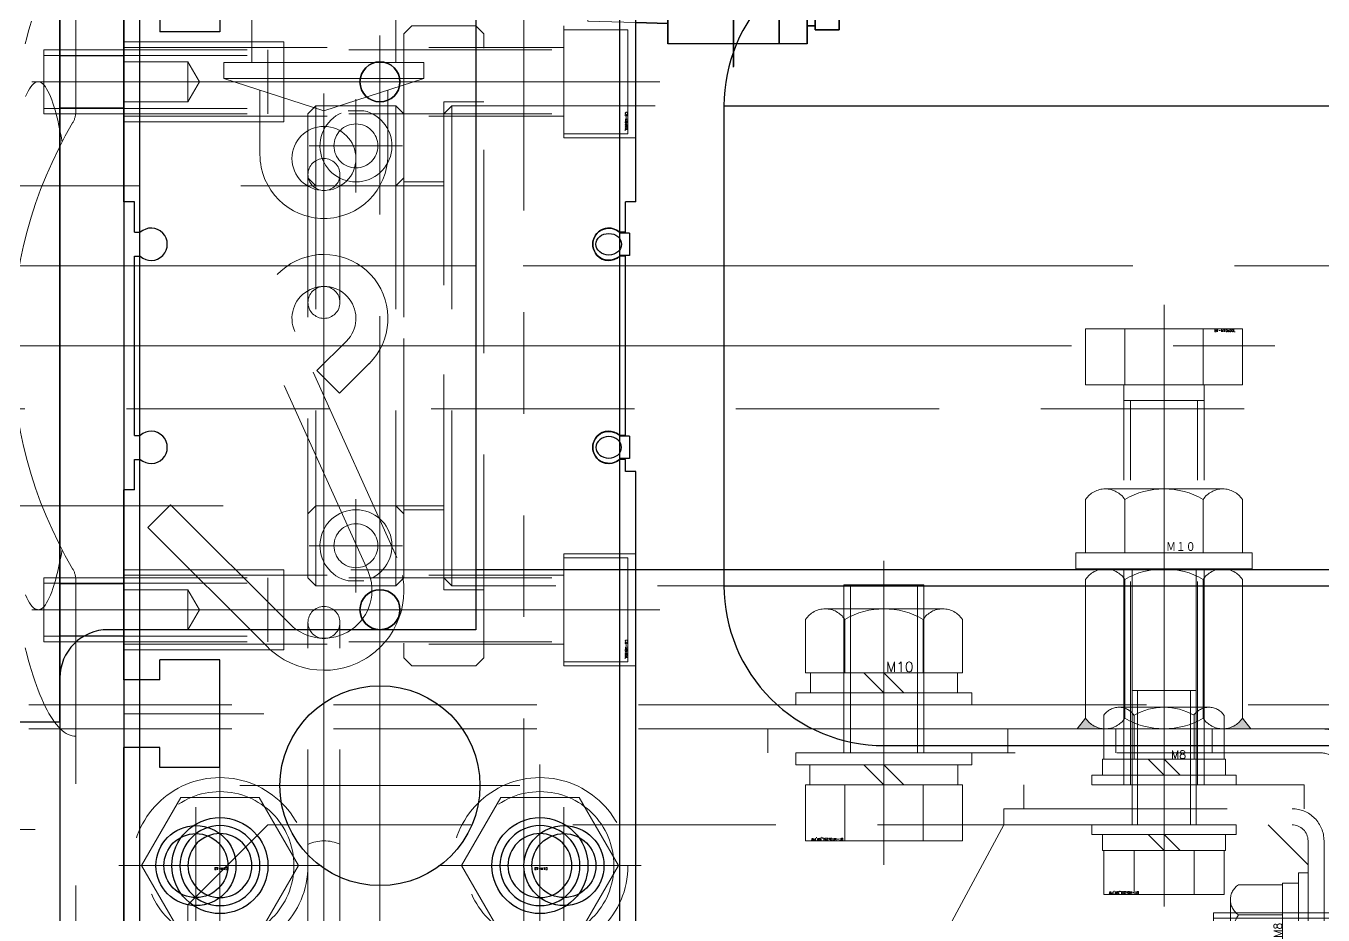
# Model space of a CAD drawing. Header units: millimetres. Extents: x -8731 to 85711, y -14522 to 31379.
# Drawn here: x 74690.6 to 74852.7, y 1476.5 to 1587.7 of the extents above; entities that cross this region are included whole.
import ezdxf
from ezdxf import colors
from ezdxf.entities.mleader import LeaderData, LeaderLine
from ezdxf.enums import TextEntityAlignment as Align
from ezdxf.math import Vec2, Vec3

# ---------------------------------------------------------------- set-up
doc = ezdxf.new("R2010")
doc.units = ezdxf.units.MM
doc.header["$LTSCALE"] = 4
for name, pattern in [('CENTER2', [28.575, 19.05, -3.175, 3.175, -3.175]), ('HIDDEN', [9.525, 6.35, -3.175]), ('PHANTOM2', [31.75, 15.875, -3.175, 3.175, -3.175, 3.175, -3.175])]:
    doc.linetypes.add(name, pattern=pattern)
for name, color, linetype, lineweight in [('04_HIDDEN', 2, 'HIDDEN', 13), ('05_CENTER', 4, 'CENTER2', 13), ('06_PHANTOM', 2, 'PHANTOM2', 13), ('08_DIM', 3, 'Continuous', 13)]:
    doc.layers.add(name, color=color, linetype=linetype, lineweight=lineweight)
doc.layers.add('10_DRAFT', color=8, linetype='Continuous', lineweight=0, plot=False)
doc.styles.add('KANJI0', font='txt.shx', dxfattribs={"width": 0.9, "height": 30, "bigfont": 'bigfont'})
doc.styles.add('KSS_TXT', font='txt.shx', dxfattribs={"bigfont": 'extfont2.shx'})
doc.styles.add('KSS_TXT_L', font='txt.shx', dxfattribs={"height": 9, "bigfont": 'extfont2.shx'})
doc.styles.get("Standard").update_dxf_attribs({"font": 'txt.shx', "bigfont": 'extfont2.shx'})

# ---------------------------------------------------------------- blocks, each defined once
blk = doc.blocks.new('AM_BALLOON1')
at = {"transparency": 16777216}
blk.add_circle((0, 0), 5, dxfattribs=at)
blk.add_attdef('B_NUMBER', text='', height=3, dxfattribs=at).set_placement((0, 0), align=Align.MIDDLE_CENTER)
blk = doc.blocks.new('_OPEN')
at = {"color": 0, "linetype": 'ByBlock'}
for p, q in [((-1, 0.1667), (0, 0)), ((0, 0), (-1, -0.1667)), ((0, 0), (-1, 0))]:
    blk.add_line(p, q, dxfattribs=at)
blk = doc.blocks.new('M8Nza_1_1_1')
at = {"color": 0}
for p, q in [((-7.5, 8.69), (-7.5, 3.2)), ((5.62, 9.7), (-5.63, 9.7)), ((-3.75, 3.2), (-3.75, 8.69)), ((3.75, 8.69), (3.75, 3.2)), ((7.5, 3.2), (7.5, 8.69)), ((-7.7, 3.2), (7.7, 3.2)), ((-7.7, 3.2), (-7.7, 1.2)), ((0, 1.2), (-2, 3.2)), ((0, 3.2), (2, 1.2)), ((7.7, 3.2), (7.7, 1.2))]:
    blk.add_line(p, q, dxfattribs=at)
at = {"color": 0, "linetype": 'CENTER2'}
blk.add_line((0, 9.7), (0, 0), dxfattribs=at)
at = {"color": 0}
blk.add_lwpolyline([(-9, 1.2), (9, 1.2), (9, 0), (-9, 0)], close=True, dxfattribs=at)
for centre, radius, start, end in [((-5.63, 7.45), 2.25, 33.626, 146.374), ((0, 2.2), 7.5, 60, 120), ((5.62, 7.45), 2.25, 33.626, 146.374)]:
    blk.add_arc(centre, radius, start, end, dxfattribs=at)
at = {"layer": '10_DRAFT', "style": 'KSS_TXT'}
blk.add_text('M8', height=1, dxfattribs=at).set_placement((0.87, 3.27))
blk = doc.blocks.new('A$C435F0BD9_1_1_1')
at = {"color": 0, "linetype": 'CENTER2'}
blk.add_line((0, -18.3), (0, 10.2), dxfattribs=at)
at = {"color": 0}
for p, q in [((-7.51, 8.7), (7.51, 8.7)), ((-7.51, 3.2), (-7.51, 8.7)), ((-3.75, 3.2), (-3.75, 8.7)), ((3.75, 3.2), (3.75, 8.7)), ((7.51, 3.2), (7.51, 8.7)), ((-7.7, 3.2), (-7.7, 1.2)), ((7.7, 3.2), (-7.7, 3.2)), ((0, 1.2), (-2, 3.2)), ((0, 3.2), (2, 1.2)), ((7.7, 1.2), (7.7, 3.2)), ((-9, 1.2), (9, 1.2)), ((-9, 1.2), (-9, 0)), ((9, 0), (9, 1.2)), ((-9, 0), (9, 0))]:
    blk.add_line(p, q, dxfattribs=at)
at = {"color": 0, "linetype": 'HIDDEN'}
for p, q in [((-4, -16.8), (-4, 0)), ((-3.32, -16.8), (-3.32, 0)), ((3.32, -16.8), (3.32, 0)), ((4, -16.8), (4, 0)), ((-4, -16.8), (4, -16.8))]:
    blk.add_line(p, q, dxfattribs=at)
at = {"layer": '10_DRAFT', "style": 'KSS_TXT_L'}
blk.add_text('BT-M8x20L,SW,PW', height=0.3, dxfattribs=at).set_placement((3.15, 8.36))
blk = doc.blocks.new('A$C44654170_1_1')
at = {"color": 0}
blk.add_lwpolyline([(3, 17.5), (0, 17.5), (0, -17.5), (3, -17.5)], close=True, dxfattribs=at)
at = {"layer": '05_CENTER'}
blk.add_line((6.33, 0), (-3.33, 0), dxfattribs=at)
blk = doc.blocks.new('NTFLS-20a_1_1')
at = {"color": 0}
for p, q in [((-7.35, 20), (7.35, 20)), ((-9.8, 1.31), (-9.8, 18.69)), ((-4.9, 1.31), (-4.9, 18.69)), ((4.9, 18.69), (4.9, 1.31)), ((9.8, 18.69), (9.8, 1.31)), ((-7.35, 0), (7.35, 0))]:
    blk.add_line(p, q, dxfattribs=at)
for centre, radius, start, end in [((-7.35, 17.06), 2.94, 33.626, 146.374), ((0, 10.2), 9.8, 60, 120), ((7.35, 17.06), 2.94, 33.626, 146.374), ((-7.35, 2.94), 2.94, 213.626, 326.374), ((0, 9.8), 9.8, 240, 300), ((7.35, 2.94), 2.94, 213.626, 326.374)]:
    blk.add_arc(centre, radius, start, end, dxfattribs=at)
at = {"layer": '04_HIDDEN', "color": 0}
for p, q in [((-5, 20), (-5, 0)), ((-4, 20), (-4, 0)), ((4, 20), (4, 0)), ((5, 20), (5, 0))]:
    blk.add_line(p, q, dxfattribs=at)
at = {"layer": '10_DRAFT', "linetype": 'CENTER2'}
blk.add_line((0, 20), (0, 0), dxfattribs=at)
blk = doc.blocks.new('A$C751B273A_1_1_1')
h = blk.add_hatch(color=3)
h.dxf.hatch_style = 1
h.paths.add_polyline_path([(-47.69, 879.8), (-49, 880.87), (-49, 877.35, -0.251062)])
h = blk.add_hatch(color=3)
h.dxf.hatch_style = 1
h.paths.add_polyline_path([(-47.69, 860.2), (-49, 859.13), (-49, 862.65, 0.251062)])
at = {"color": 0}
for p, q in [((-52, 919.5), (-49, 919.5)), ((-52, 850.5), (-52, 919.5)), ((-49, 919.5), (-49, 850.5)), ((-52, 889.5), (-49, 889.5))]:
    blk.add_line(p, q, dxfattribs=at)
at = {"color": 3}
for p, q in [((-47.69, 879.8), (-49, 880.87)), ((-47.69, 860.2), (-49, 859.13))]:
    blk.add_line(p, q, dxfattribs=at)
at = {"color": 0}
for radius in [6, 3]:
    blk.add_arc((-55, 850.5), radius, 270, 0, dxfattribs=at)
at = {"layer": '04_HIDDEN'}
for p, q in [((-49, 876), (-52, 876)), ((-49, 864), (-52, 864))]:
    blk.add_line(p, q, dxfattribs=at)
at = {"layer": '05_CENTER'}
for p, q in [((-43.51, 905), (-57.61, 905)), ((-26.5, 870), (-54.96, 870))]:
    blk.add_line(p, q, dxfattribs=at)
at = {"color": 4, "rotation": 270}
blk.add_blockref('NTFLS-20a_1_1', (-49, 870), dxfattribs=at)
blk = doc.blocks.new('A$C68F274FF_1_1')
at = {"color": 0}
blk.add_line((-1955, 3), (145, 3), dxfattribs=at)
blk.add_lwpolyline([(-1955, 0), (145, 0), (145, 35), (140, 40), (-1950, 40), (-1955, 35)], close=True, dxfattribs=at)
at = {"layer": '05_CENTER'}
blk.add_line((-1810, 6.36), (-1810, -3.64), dxfattribs=at)
blk = doc.blocks.new('M10Nu_1_1_1')
at = {"color": 0}
for p, q in [((-9.8, 0), (-9.8, 6.69)), ((-7.35, 8), (7.35, 8)), ((-4.9, 0), (-4.9, 6.69)), ((4.9, 6.69), (4.9, 0)), ((9.8, 6.69), (9.8, 0)), ((-9.8, 0), (9.8, 0))]:
    blk.add_line(p, q, dxfattribs=at)
at = {"color": 0, "linetype": 'CENTER2'}
blk.add_line((0, 8), (0, 0), dxfattribs=at)
at = {"color": 0}
for centre, radius, start, end in [((-7.35, 5.06), 2.94, 33.626, 146.374), ((0, -1.8), 9.8, 60, 120), ((7.35, 5.06), 2.94, 33.626, 146.374)]:
    blk.add_arc(centre, radius, start, end, dxfattribs=at)
at = {"layer": '10_DRAFT', "style": 'KANJI0', "width": 0.82}
blk.add_text('Ｍ１０', height=1.25, dxfattribs=at).set_placement((0.26, 0.12))
blk = doc.blocks.new('A$C7A442ECB_1_1')
at = {"color": 0, "linetype": 'CENTER2'}
blk.add_line((0, -3), (0, 60), dxfattribs=at)
at = {"color": 0}
for p, q in [((-9.81, 57), (9.81, 57)), ((-9.81, 50), (-9.81, 57)), ((-4.91, 50), (-4.91, 57)), ((4.91, 50), (4.91, 57)), ((9.81, 50), (9.81, 57)), ((-9.81, 50), (9.81, 50))]:
    blk.add_line(p, q, dxfattribs=at)
at = {"color": 0, "linetype": 'HIDDEN'}
for p, q in [((-5, 0), (-5, 50)), ((5, 0), (5, 50)), ((-5, 48.04), (5, 48.04)), ((-4.19, 0), (-4.19, 48.04)), ((4.19, 0), (4.19, 48.04)), ((-5, 0), (5, 0))]:
    blk.add_line(p, q, dxfattribs=at)
at = {"layer": '10_DRAFT', "style": 'KSS_TXT_L'}
blk.add_text('BT-M10x50L', height=0.3, dxfattribs=at).set_placement((6.32, 56.66))
blk = doc.blocks.new('A$C7AFA21F4_1_1_1')
at = {"color": 0, "linetype": 'CENTER2'}
blk.add_line((0, -24), (0, 14), dxfattribs=at)
at = {"color": 0}
for p, q in [((-9.81, 11), (9.81, 11)), ((-9.81, 4), (-9.81, 11)), ((-4.91, 4), (-4.91, 11)), ((4.91, 4), (4.91, 11)), ((9.81, 4), (9.81, 11)), ((9.81, 4), (-9.81, 4)), ((-9.25, 4), (-9.25, 1.5)), ((0, 1.5), (-2.5, 4)), ((0, 4), (2.5, 1.5)), ((9.25, 1.5), (9.25, 4)), ((-11, 1.5), (11, 1.5)), ((-11, 1.5), (-11, 0)), ((-11, 0), (11, 0)), ((11, 0), (11, 1.5))]:
    blk.add_line(p, q, dxfattribs=at)
at = {"color": 0, "linetype": 'HIDDEN'}
for p, q in [((-5, -21), (-5, 0)), ((-4.19, -21), (-4.19, 0)), ((4.19, -21), (4.19, 0)), ((5, -21), (5, 0)), ((-5, -21), (5, -21))]:
    blk.add_line(p, q, dxfattribs=at)
at = {"layer": '10_DRAFT', "style": 'KSS_TXT_L'}
blk.add_text('BT-M10x25L,SW,PW', height=0.3, dxfattribs=at).set_placement((5.1, 10.66))
blk = doc.blocks.new('M10Nza_1_1_1')
at = {"color": 0}
for p, q in [((-7.35, 12), (7.35, 12)), ((-9.8, 4), (-9.8, 10.69)), ((-4.9, 4), (-4.9, 10.69)), ((4.9, 10.69), (4.9, 4)), ((9.8, 10.69), (9.8, 4)), ((-9.8, 4), (9.8, 4)), ((-9.2, 1.5), (-9.2, 4)), ((0, 1.5), (-2.5, 4)), ((0, 4), (2.5, 1.5)), ((9.2, 4), (9.2, 1.5))]:
    blk.add_line(p, q, dxfattribs=at)
at = {"color": 0, "linetype": 'CENTER2'}
blk.add_line((0, 12), (0, 0), dxfattribs=at)
at = {"color": 0}
blk.add_lwpolyline([(-11, 1.5), (11, 1.5), (11, 0), (-11, 0)], close=True, dxfattribs=at)
for centre, radius, start, end in [((-7.35, 9.06), 2.94, 33.626, 146.374), ((0, 2.2), 9.8, 60, 120), ((7.35, 9.06), 2.94, 33.626, 146.374)]:
    blk.add_arc(centre, radius, start, end, dxfattribs=at)
at = {"layer": '10_DRAFT', "style": 'KSS_TXT'}
blk.add_text('M10', height=1.25, dxfattribs=at).set_placement((0.26, 4.12))
blk = doc.blocks.new('A$C50AA2148_1_1')
blk.add_lwpolyline([(-1751, 27), (-1729, 27), (-1729, 29), (-1751, 29)], close=True)
for name, p in [('A$C7A442ECB_1_1', (-1740, 0)), ('A$C68F274FF_1_1', (35, 7)), ('M10Nu_1_1_1', (-1740, 29)), ('M10Nza_1_1_1', (-1775, 10))]:
    blk.add_blockref(name, p)
for name, p, rotation in [('A$C751B273A_1_1_1', (-870, 56), 90), ('A$C7AFA21F4_1_1_1', (-1775, 4), 180)]:
    blk.add_blockref(name, p, dxfattribs=dict(rotation=rotation))
blk = doc.blocks.new('A$C46CB4146_1_1_1')
at = {"color": 0, "linetype": 'CENTER2'}
blk.add_line((0, -23.3), (0, 10.2), dxfattribs=at)
at = {"color": 0}
for p, q in [((-7.51, 8.7), (7.51, 8.7)), ((-7.51, 3.2), (-7.51, 8.7)), ((-3.75, 3.2), (-3.75, 8.7)), ((3.75, 3.2), (3.75, 8.7)), ((7.51, 3.2), (7.51, 8.7)), ((-7.7, 3.2), (-7.7, 1.2)), ((7.7, 3.2), (-7.7, 3.2)), ((0, 1.2), (-2, 3.2)), ((0, 3.2), (2, 1.2)), ((7.7, 1.2), (7.7, 3.2)), ((-9, 1.2), (9, 1.2)), ((-9, 1.2), (-9, 0)), ((9, 0), (9, 1.2)), ((-9, 0), (9, 0))]:
    blk.add_line(p, q, dxfattribs=at)
at = {"color": 0, "linetype": 'HIDDEN'}
for p, q in [((-4, -21.8), (-4, 0)), ((-3.32, -21.8), (-3.32, 0)), ((3.32, -21.8), (3.32, 0)), ((4, -21.8), (4, 0)), ((-4, -21.8), (4, -21.8))]:
    blk.add_line(p, q, dxfattribs=at)
at = {"layer": '10_DRAFT', "style": 'KSS_TXT_L'}
blk.add_text('BT-M8x25L,SW,PW', height=0.3, dxfattribs=at).set_placement((2.97, 8.36))
blk = doc.blocks.new('A$C50D93131_1_1_1')
at = {"color": 0}
for p, q in [((-10, 113), (-10, 115)), ((-48, 108), (-43, 113)), ((-10, 113), (-46, 113)), ((-10, 113), (50, 2)), ((82, 113), (-10, 113)), ((82, 113), (92, 103)), ((-48, 111), (-48, 4)), ((92, 103), (92, 73))]:
    blk.add_line(p, q, dxfattribs=at)
blk.add_lwpolyline([(-10, 115), (-46, 115, 0.414214), (-50, 111), (-50, 4, 0.414214), (-46, 0), (50, 0), (50, 2)], format="xyb", dxfattribs=at)
blk.add_arc((-46, 111), 2, 90, 180, dxfattribs=at)
at = {"layer": '05_CENTER'}
for p, q in [((-30, 118.91), (-30, 109.09)), ((75, 83.66), (75, 102.34))]:
    blk.add_line(p, q, dxfattribs=at)
blk = doc.blocks.new('A$C081D2C41_1')
for name, p, rotation in [('A$C50AA2148_1_1', (-7, -870), 270), ('A$C435F0BD9_1_1_1', (-12, 870), 89.99999999999999), ('M8Nza_1_1_1', (-7, 870), 270), ('A$C46CB4146_1_1_1', (-27, 842), 180)]:
    blk.add_blockref(name, p, dxfattribs=dict(rotation=rotation))
at = {"xscale": -1, "rotation": 270}
blk.add_blockref('A$C50D93131_1_1_1', (-125, 900), dxfattribs=at)
for name, p in [('A$C44654170_1_1', (-10, 870)), ('M8Nza_1_1_1', (-27, 852))]:
    blk.add_blockref(name, p)
blk = doc.blocks.new('A$C68742FED_1')
at = {"color": 0}
for p, q in [((-2, 2), (39.3, 2)), ((-2, -2), (39.3, -2))]:
    blk.add_line(p, q, dxfattribs=at)
for centre, radius, start, end in [((-2, 0), 2, 90, 270), ((7.24, -0.02), 4.75, 335.3373, 25.1792), ((39.3, 0), 2, 270, 90)]:
    blk.add_arc(centre, radius, start, end, dxfattribs=at)
at = {"layer": '04_HIDDEN', "color": 0}
for centre, start, end in [((-2, 0), 270, 90), ((39.3, 0), 90, 270)]:
    blk.add_arc(centre, 2, start, end, dxfattribs=at)
at = {"layer": '05_CENTER', "color": 0}
blk.add_line((43.28, 0), (-7.24, 0), dxfattribs=at)
blk = doc.blocks.new('ST-10c_1')
at = {"color": 0}
for p, q in [((-327.19, 22), (-342.12, 7.07)), ((-324.36, 19.17), (-327.19, 22)), ((-324.36, 19.17), (-339.29, 4.24)), ((-271.05, 12.5), (-275.11, 0)), ((-217.05, 9), (-269.05, 9)), ((-332.58, -5.47), (-304.34, 7.29)), ((-280.55, 8), (-272.51, 8)), ((-330.93, -9.11), (-302.69, 3.65)), ((-283.05, 2), (-299.05, 2)), ((-307.58, 0.89), (-310.42, -1.93)), ((-303.88, -2.82), (-307.58, 0.89)), ((-271.05, -12.5), (-275.11, 0)), ((-306.71, -5.65), (-310.42, -1.93)), ((-283.05, -2), (-299.05, -2)), ((-280.55, -8), (-272.51, -8)), ((-217.05, -9), (-269.05, -9))]:
    blk.add_line(p, q, dxfattribs=at)
blk.add_lwpolyline([(-271.05, 12.5), (-271.05, -12.5), (-269.05, -12.5), (-269.05, 12.5)], close=True, dxfattribs=at)
for centre, radius in [((-281.05, 0), 4), ((-299.05, 0), 2), ((-283.05, 0), 2)]:
    blk.add_circle(centre, radius, dxfattribs=at)
for centre, radius, start, end in [((-335.05, 0), 10, 135, 294.3157), ((-301.05, 0), 8, 224.9149, 114.3157), ((-280.55, 0), 8, 90, 270), ((-335.05, 0), 6, 135, 294.3157), ((-301.05, 0), 4, 224.9149, 114.3157)]:
    blk.add_arc(centre, radius, start, end, dxfattribs=at)
at = {"layer": '05_CENTER', "color": 0}
blk.add_line((-44.32, 0), (-347.75, 0), dxfattribs=at)
blk = doc.blocks.new('A$C7C9857A1_1')
at = {"color": 4, "xscale": -1, "rotation": 180}
for name, p in [('ST-10c_1', (379.37, 0)), ('A$C68742FED_1', (1, 0))]:
    blk.add_blockref(name, p, dxfattribs=at)
blk = doc.blocks.new('プレハブジョイント-ソケット形-65mma_1_1_1')
at = {"color": 0}
for p, q in [((-102, 57), (-112, 57)), ((-112, 57), (-112, -57)), ((-164, 45.5), (-118, 45.5)), ((-164, -45.5), (-164, 45.5))]:
    blk.add_line(p, q, dxfattribs=at)
blk.add_arc((-118, 51.5), 6, 270, 0, dxfattribs=at)
at = {"layer": '05_CENTER', "color": 0}
blk.add_line((0, 0), (-164, 0), dxfattribs=at)
at = {"layer": '10_DRAFT'}
blk.add_line((-164, 38), (-148.37, 38), dxfattribs=at)
blk = doc.blocks.new('A$C48C628A5_1_1_1')
blk.add_line((549, -868), (124, -868))
at = {"layer": '05_CENTER'}
blk.add_line((549, -830), (-70, -830), dxfattribs=at)
at = {"color": 4, "rotation": 180}
blk.add_blockref('プレハブジョイント-ソケット形-65mma_1_1_1', (-40, -830), dxfattribs=at)
blk = doc.blocks.new('A$C07C31A19_1_1_1')
at = {"color": 0}
blk.add_line((-1008, 950), (-1008, 16), dxfattribs=at)
blk.add_lwpolyline([(-1098, 950), (-1000, 950), (-1000, 16), (-1100, 16), (-1100, 948)], close=True, dxfattribs=at)
at = {"layer": '04_HIDDEN'}
for p, q in [((-1000, 487), (-1008, 487)), ((-1000, 486.25), (-1008, 486.25)), ((-1000, 479.75), (-1008, 479.75)), ((-1000, 479), (-1008, 479)), ((-1000, 421), (-1008, 421)), ((-1000, 420.25), (-1008, 420.25)), ((-1000, 413.75), (-1008, 413.75)), ((-1000, 413), (-1008, 413))]:
    blk.add_line(p, q, dxfattribs=at)
at = {"layer": '05_CENTER'}
for p, q in [((-996.61, 483), (-1011.39, 483)), ((-996.61, 417), (-1011.39, 417))]:
    blk.add_line(p, q, dxfattribs=at)
blk = doc.blocks.new('A$C491655AE_1_1_1')
at = {"color": 0, "linetype": 'CENTER2'}
for p, q in [((0, -12.64), (0, 12.64)), ((-12.64, 0), (12.64, 0))]:
    blk.add_line(p, q, dxfattribs=at)
at = {"color": 0}
for p, q in [((-9.81, 0), (-4.91, 8.5)), ((-4.91, 8.5), (4.91, 8.5)), ((4.91, 8.5), (9.81, 0)), ((-4.91, -8.5), (-9.81, 0)), ((9.81, 0), (4.91, -8.5)), ((4.91, -8.5), (-4.91, -8.5))]:
    blk.add_line(p, q, dxfattribs=at)
for radius in [11, 9.25]:
    blk.add_circle((0, 0), radius, dxfattribs=at)
at = {"layer": '10_DRAFT', "style": 'KSS_TXT_L'}
blk.add_text('BT-M10', height=0.3, dxfattribs=at).set_placement((-0.7, -0.54))
blk = doc.blocks.new('MUCAP206Jc_1_1_1')
at = {"color": 0}
for p, q in [((-29.39, 24), (-76.5, 24)), ((29.39, 24), (76.5, 24))]:
    blk.add_line(p, q, dxfattribs=at)
for points in [[(48.83, 24, 0), (48.82, 23.75, 0), (48.77, 23.51, 0), (48.7, 23.26, 0), (48.6, 23.02, 0), (48.46, 22.78, 0), (48.3, 22.53, 0), (48.11, 22.29, 0), (47.89, 22.05, 0), (47.64, 21.81, 0), (47.37, 21.57, 0), (47.06, 21.33, 0), (46.73, 21.1, 0), (46.37, 20.86, 0), (45.98, 20.63, 0), (45.56, 20.4, 0), (45.11, 20.17, 0), (44.64, 19.95, 0), (44.14, 19.72, 0), (43.62, 19.5, 0), (43.07, 19.29, 0), (42.49, 19.07, 0), (41.88, 18.86, 0), (41.26, 18.65, 0), (40.6, 18.44, 0), (39.92, 18.24, 0), (39.22, 18.04, 0), (38.5, 17.85, 0), (37.75, 17.66, 0)], [(-37.75, 17.66, 0), (-38.5, 17.85, 0), (-39.22, 18.04, 0), (-39.92, 18.24, 0), (-40.6, 18.44, 0)], [(25.5, 22.27, 0), (26.23, 22.14, 0), (26.92, 22, 0), (27.57, 21.87, 0), (28.2, 21.73, 0), (28.78, 21.58, 0), (29.33, 21.43, 0), (29.85, 21.28, 0), (30.33, 21.13, 0), (30.77, 20.98, 0), (31.17, 20.82, 0), (31.53, 20.66, 0), (31.86, 20.5, 0), (32.14, 20.34, 0), (32.38, 20.18, 0), (32.59, 20.01, 0), (32.75, 19.85, 0), (32.87, 19.68, 0), (32.95, 19.51, 0), (33, 19.35, 0), (32.99, 19.18, 0), (32.95, 19.01, 0), (32.87, 18.85, 0), (32.75, 18.68, 0), (32.58, 18.51, 0), (32.38, 18.35, 0), (32.13, 18.19, 0), (31.85, 18.02, 0), (31.52, 17.86, 0), (31.16, 17.7, 0)], [(-31.16, 17.7, 0), (-31.52, 17.86, 0), (-31.85, 18.02, 0), (-32.13, 18.19, 0), (-32.38, 18.35, 0), (-32.58, 18.51, 0), (-32.75, 18.68, 0), (-32.87, 18.85, 0), (-32.95, 19.01, 0), (-32.99, 19.18, 0), (-33, 19.35, 0), (-32.95, 19.51, 0), (-32.87, 19.68, 0), (-32.75, 19.85, 0), (-32.59, 20.01, 0), (-32.38, 20.18, 0), (-32.14, 20.34, 0), (-31.86, 20.5, 0), (-31.53, 20.66, 0), (-31.17, 20.82, 0), (-30.77, 20.98, 0), (-30.33, 21.13, 0), (-29.85, 21.28, 0), (-29.33, 21.43, 0), (-28.78, 21.58, 0), (-28.2, 21.73, 0), (-27.57, 21.87, 0), (-26.92, 22, 0), (-26.23, 22.14, 0), (-25.5, 22.27, 0)]]:
    blk.add_polyline3d(points, dxfattribs=at)
for centre, radius, start, end in [((-29.39, 21), 3, 59.5497, 90), ((0, 71), 55, 239.5497, 300.4503), ((29.39, 21), 3, 90, 120.4503)]:
    blk.add_arc(centre, radius, start, end, dxfattribs=at)
blk = doc.blocks.new('A$C62180693_1_1_1')
at = {"color": 0}
blk.add_lwpolyline([(10, 39), (10, -39), (9, -40), (1, -40), (0, -39), (0, 39), (1, 40), (9, 40)], close=True, dxfattribs=at)
at = {"layer": '04_HIDDEN'}
for p, q in [((0, 30.5), (5, 30.5)), ((5, -30.5), (5, 30.5)), ((5, 20.5), (10, 20.5)), ((5, -20.5), (10, -20.5)), ((0, -30.5), (5, -30.5))]:
    blk.add_line(p, q, dxfattribs=at)
at = {"layer": '10_DRAFT'}
blk.add_line((0, 0), (10, 0), dxfattribs=at)
blk = doc.blocks.new('M14Bw_1_1_1')
at = {"color": 0, "linetype": 'CENTER2'}
for p, q in [((0, -18.89), (0, 18.89)), ((18.89, 0), (-18.89, 0))]:
    blk.add_line(p, q, dxfattribs=at)
at = {"color": 0}
for p, q in [((-6.35, 11), (-12.7, 0)), ((6.35, 11), (-6.35, 11)), ((12.7, 0), (6.35, 11)), ((-12.7, 0), (-6.35, -11)), ((6.35, -11), (12.7, 0)), ((-6.35, -11), (6.35, -11))]:
    blk.add_line(p, q, dxfattribs=at)
for radius in [15, 11]:
    blk.add_circle((0, 0), radius, dxfattribs=at)
at = {"layer": '10_DRAFT', "ltscale": 3, "style": 'KANJI0', "width": 0.82}
blk.add_text('Ｍ１４', height=1.5, dxfattribs=at).set_placement((0.39, 0.1))
blk = doc.blocks.new('SCSPJ40-12b_1_1')
at = {"color": 0}
for p, q in [((0, 29), (1, 30)), ((1, 30), (1, -30)), ((1, 30), (11, 30)), ((5.03, 29.39), (6.97, 29.39)), ((11, 30), (11, -30)), ((11, 30), (12, 29)), ((0, 29), (0, -29)), ((12, 29), (12, -29)), ((12, 0), (12, 0)), ((0, -29), (1, -30)), ((11, -30), (12, -29)), ((1, -30), (11, -30)), ((5.03, -29.39), (6.97, -29.39))]:
    blk.add_line(p, q, dxfattribs=at)
for centre in [(6, 25), (6, -25)]:
    blk.add_circle(centre, 2.75, dxfattribs=at)
for centre, start, end in [((6, 25), 102.4679, 77.5321), ((6, -25), 282.4679, 257.5321)]:
    blk.add_arc(centre, 4.5, start, end, dxfattribs=at)
at = {"layer": '04_HIDDEN', "color": 0}
for p, q in [((1, 20), (0, 21)), ((1, 20), (11, 20)), ((11, 20), (12, 21)), ((1, -20), (0, -21)), ((1, -20), (11, -20)), ((11, -20), (12, -21))]:
    blk.add_line(p, q, dxfattribs=at)
at = {"layer": '05_CENTER', "color": 0}
for p, q in [((6, 19.17), (6, 30.83)), ((0.17, 25), (11.83, 25)), ((6, -19.17), (6, -30.83)), ((0.17, -25), (11.83, -25))]:
    blk.add_line(p, q, dxfattribs=at)
at = {"layer": '10_DRAFT'}
blk.add_line((0, 0), (12, 0), dxfattribs=at)
blk = doc.blocks.new('A$C08BD3208_1_1')
blk.add_line((-959, 30), (-959, -30))
at = {"color": 0}
for p, q in [((-960, 20), (-1013, 20)), ((-1013, -20), (-960, -20))]:
    blk.add_line(p, q, dxfattribs=at)
for points in [[(-959, -30), (-959, -30), (-960, -29), (-960, 29), (-959, 30), (-959, 30)], [(-959, 30), (959, 30)], [(959, -30), (-959, -30)]]:
    blk.add_lwpolyline(points, dxfattribs=at)
at = {"layer": '05_CENTER'}
blk.add_line((1061.54, 0), (-1061.54, 0), dxfattribs=at)
blk = doc.blocks.new('A$C18077F98_1_1_1')
at = {"xscale": -1}
blk.add_blockref('A$C62180693_1_1_1', (95, -60.5), dxfattribs=at)
for name, p in [('A$C08BD3208_1_1', (1050, -60.5)), ('M14Bw_1_1_1', (20, -121))]:
    blk.add_blockref(name, p)
at = {"color": 4, "xscale": -1}
blk.add_blockref('SCSPJ40-12b_1_1', (85, -60.5), dxfattribs=at)
at = {"layer": '04_HIDDEN', "color": 4, "rotation": 270}
blk.add_blockref('MUCAP206Jc_1_1_1', (20, -60.5), dxfattribs=at)
blk = doc.blocks.new('A$C6CE94B02_1_1_1')
at = {"color": 0}
blk.add_lwpolyline([(-905, -50), (-445, -50, 0.414214), (-425, -30), (-425, 30, 0.414214), (-445, 50), (-905, 50, 0.414214), (-925, 30), (-925, -30, 0.414214)], format="xyb", close=True, dxfattribs=at)
for centre in [(-988, -65), (-948, -65)]:
    blk.add_circle(centre, 6, dxfattribs=at)
at = {"layer": '05_CENTER'}
for p, q in [((-988, -55.66), (-988, -74.34)), ((-948, -55.66), (-948, -74.34)), ((-978.66, -65), (-997.34, -65)), ((-938.66, -65), (-957.34, -65))]:
    blk.add_line(p, q, dxfattribs=at)
blk = doc.blocks.new('AS2201F-02-06a_1_1')
at = {"color": 0, "linetype": 'CENTER2'}
for p, q in [((0, 36.42), (0, -6)), ((-12.17, 12.2), (12.07, 12.2))]:
    blk.add_line(p, q, dxfattribs=at)
at = {"color": 0}
for p, q in [((5, 34.4), (-5, 34.4)), ((-5, 29.9), (-5, 34.4)), ((5, 34.4), (5, 29.9)), ((-5, 29.9), (1.25, 29.9)), ((-1.25, 25.4), (-1.25, 29.9)), ((1.25, 29.9), (5, 29.9)), ((1.25, 29.9), (1.25, 25.4)), ((0, 25.4), (-7.5, 25.4)), ((-7.5, 22.4), (-7.5, 25.4)), ((7.5, 25.4), (0, 25.4)), ((7.5, 25.4), (7.5, 22.4)), ((-9.25, 21.4), (-9.25, 17.9)), ((-7, 21.4), (-9.25, 21.4)), ((0, 22.4), (-7.5, 22.4)), ((-7, 22.4), (-7, 21.9)), ((-7, 21.9), (-7, 21.4)), ((9.25, 21.4), (-7, 21.4)), ((7.5, 22.4), (0, 22.4)), ((7, 21.9), (7, 22.4)), ((7, 21.4), (7, 21.9)), ((9.25, 21.4), (9.25, 17.9)), ((-9.25, 17.9), (-9.25, 4)), ((9.25, 17.9), (-9.25, 17.9)), ((9.25, 17.9), (9.25, 4)), ((-9.25, 4), (6.7, 4)), ((-6.58, 0), (-6.7, 4)), ((-5.72, 0), (-5.85, 4)), ((5.85, 4), (5.72, 0)), ((6.7, 4), (6.58, 0)), ((6.7, 4), (9.25, 4))]:
    blk.add_line(p, q, dxfattribs=at)
for radius in [5.75, 3]:
    blk.add_circle((0, 12.2), radius, dxfattribs=at)
at = {"layer": '10_DRAFT'}
for p, q in [((-6.39, -6), (-6.58, 0)), ((-6.58, 0), (6.58, 0)), ((-5.53, -6), (-5.72, 0)), ((5.72, 0), (5.53, -6)), ((6.58, 0), (6.39, -6)), ((-6.39, -6), (6.39, -6))]:
    blk.add_line(p, q, dxfattribs=at)
blk = doc.blocks.new('MGPM50-100Z-M9Bc_1_1')
at = {"color": 0}
for p, q in [((-64, 74), (-64, 15.7)), ((0, 74), (0, 50.25)), ((-12, 52.75), (-4.5, 52.75)), ((-12, 52.75), (-12, 39.25)), ((-4.5, 52.75), (-4.5, 50.25)), ((-4.5, 50.25), (0, 50.25)), ((-2, 50.25), (-2, 41.75)), ((-4.5, 41.75), (-4.5, 39.25)), ((-4.5, 41.75), (0, 41.75)), ((0, 41.75), (0, 18)), ((-12, 39.25), (-4.5, 39.25)), ((-1.3, 18), (0, 18)), ((-1.3, 18), (-1.3, 14.2)), ((-64, 15.7), (-62.7, 15.7)), ((-62.7, 15.7), (-62.7, 14.2)), ((-63.2, 11.3), (-63.2, 14.1)), ((-63.2, 14.1), (-62.03, 14.1)), ((-62.7, 14.2), (-61.96, 14.2)), ((-62, 14.2), (-62, 11.24)), ((-1.3, 14.2), (-2.04, 14.2)), ((-2, 14.2), (-2, 11.2)), ((-63.2, 11.3), (-62.03, 11.3)), ((-62.7, 11.2), (-62.7, -11.2)), ((-62.7, 11.2), (-61.96, 11.2)), ((-1.3, 11.2), (-2.04, 11.2)), ((-1.3, 11.2), (-1.3, -11.2)), ((-63.2, -14.1), (-63.2, -11.3)), ((-63.2, -11.3), (-62.03, -11.3)), ((-62.7, -11.2), (-61.96, -11.2)), ((-62, -11.2), (-62, -14.2)), ((-1.3, -11.2), (-2.04, -11.2)), ((-2, -11.2), (-2, -14.2)), ((-63.2, -14.1), (-62.03, -14.1)), ((-62.7, -14.2), (-62.7, -18)), ((-62.7, -14.2), (-61.96, -14.2)), ((-1.3, -14.2), (-2.04, -14.2)), ((-1.3, -14.2), (-1.3, -18)), ((-64, -18), (-64, -74)), ((-64, -18), (-62.7, -18)), ((-1.3, -18), (0, -18)), ((0, -18), (0, -41.75)), ((-12, -39.25), (-4.5, -39.25)), ((-12, -52.75), (-12, -39.25)), ((-4.5, -41.75), (-4.5, -39.25))]:
    blk.add_line(p, q, dxfattribs=at)
for centre, radius in [((-55, 65), 5), ((-9, 65), 5), ((-55, 65), 4), ((-9, 65), 4), ((-32, 55), 12.5), ((-32, 33), 2.5), ((-32, -33), 2.5)]:
    blk.add_circle(centre, radius, dxfattribs=at)
for centre, radius, start, end in [((-60.6, 12.7), 2, 224.427, 135.573), ((-60.6, 12.7), 2.02, 227.7946, 132.2054), ((-3.4, 12.7), 2.02, 47.7946, 312.2054), ((-60.6, -12.7), 2, 224.427, 135.573), ((-60.6, -12.7), 2.02, 227.7946, 132.2054), ((-3.4, -12.7), 2.02, 47.7946, 312.2054)]:
    blk.add_arc(centre, radius, start, end, dxfattribs=at)
blk.add_ellipse((-60.6, -12.7), major_axis=(1.6, 0), ratio=0.84375, dxfattribs=at)
at = {"layer": '04_HIDDEN', "color": 0}
for p, q in [((-55, 40), (-64, 40)), ((-55, 26), (-55, 40)), ((0, 37.3), (-55, 37.3)), ((0, 38), (-20, 38)), ((-20, 28), (-20, 38)), ((-8, 35.5), (-9.44, 33)), ((0, 35.5), (-8, 35.5)), ((-8, 30.5), (-8, 35.5)), ((-8, 30.5), (-9.44, 33)), ((0, 30.5), (-8, 30.5)), ((0, 28.7), (-55, 28.7)), ((0, 28), (-20, 28)), ((-64, 26), (-55, 26)), ((-64, -26), (-55, -26)), ((-55, -26), (-55, -40)), ((0, -28.7), (-55, -28.7)), ((0, -28), (-20, -28)), ((-20, -28), (-20, -38)), ((-8, -30.5), (-9.44, -33)), ((0, -30.5), (-8, -30.5)), ((-8, -30.5), (-8, -35.5)), ((-8, -35.5), (-9.44, -33)), ((0, -35.5), (-8, -35.5)), ((0, -37.3), (-55, -37.3)), ((0, -38), (-20, -38))]:
    blk.add_line(p, q, dxfattribs=at)
at = {"layer": '05_CENTER', "color": 0}
for p, q in [((-55, 72.31), (-55, 57.69)), ((-32, 72.5), (-32, -72.5)), ((-9, 72.31), (-9, 57.69)), ((-62.31, 65), (-47.69, 65)), ((-16.31, 65), (-1.69, 65)), ((-49.5, 55), (-14.5, 55)), ((-17.5, 46), (0, 46)), ((-66.99, 33), (2.4, 33)), ((-64, 0), (0, 0)), ((-66.99, -33), (2.4, -33))]:
    blk.add_line(p, q, dxfattribs=at)
at = {"color": 0, "xscale": -1, "rotation": 90}
blk.add_blockref('AS2201F-02-06a_1_1', (-64, -47), dxfattribs=at)
blk = doc.blocks.new('MGPM50-100Z-M9Bb_1_1')
at = {"color": 0}
for p, q in [((0, 74), (0, 50.25)), ((2, 73), (2, -73)), ((62, 73), (62, -73)), ((64, 74), (64, 15.7)), ((2, 50.25), (0, 50.25)), ((0, 41.75), (0, 18)), ((2, 41.75), (0, 41.75)), ((1.3, 18), (0, 18)), ((1.3, 18), (1.3, 14.2)), ((64, 15.7), (62.7, 15.7)), ((62.7, 15.7), (62.7, 14.2)), ((1.3, 14.2), (2, 14.2)), ((62.7, 14.2), (62, 14.2)), ((63.2, 14.1), (62.03, 14.1)), ((63.2, 11.3), (63.2, 14.1)), ((1.3, 11.2), (1.3, -11.2)), ((1.3, 11.2), (2, 11.2)), ((62.7, 11.2), (62, 11.2)), ((63.2, 11.3), (62.03, 11.3)), ((62.7, 11.2), (62.7, -11.2)), ((1.3, -11.2), (2, -11.2)), ((62.7, -11.2), (62, -11.2)), ((63.2, -11.3), (62.03, -11.3)), ((63.2, -14.1), (63.2, -11.3)), ((1.3, -14.2), (1.3, -18)), ((1.3, -14.2), (2, -14.2)), ((62.7, -14.2), (62, -14.2)), ((63.2, -14.1), (62.03, -14.1)), ((62.7, -14.2), (62.7, -18)), ((1.3, -18), (0, -18)), ((0, -18), (0, -41.75)), ((64, -18), (62.7, -18)), ((64, -18), (64, -74))]:
    blk.add_line(p, q, dxfattribs=at)
for centre, radius in [((12, 65), 5), ((52, 65), 5), ((12, 65), 4), ((52, 65), 4), ((32, 33), 2.5), ((32, -33), 2.5)]:
    blk.add_circle(centre, radius, dxfattribs=at)
for centre in [(60.6, 12.7), (60.6, -12.7)]:
    blk.add_arc(centre, 2, 44.427, 315.573, dxfattribs=at)
blk.add_ellipse((60.6, 12.7), major_axis=(-1.6, 0), ratio=0.84375, dxfattribs=at)
at = {"layer": '04_HIDDEN', "color": 0}
for p, q in [((55, 26), (55, 40)), ((55, 40), (64, 40)), ((0, 38), (20, 38)), ((0, 37.3), (55, 37.3)), ((20, 28), (20, 38)), ((0, 35.5), (8, 35.5)), ((8, 35.5), (9.44, 33)), ((8, 30.5), (8, 35.5)), ((8, 30.5), (9.44, 33)), ((0, 30.5), (8, 30.5)), ((0, 28.7), (55, 28.7)), ((0, 28), (20, 28)), ((64, 26), (55, 26)), ((64, -26), (55, -26)), ((55, -26), (55, -40)), ((0, -28), (20, -28)), ((0, -28.7), (55, -28.7)), ((20, -28), (20, -38)), ((0, -30.5), (8, -30.5)), ((8, -30.5), (9.44, -33)), ((8, -30.5), (8, -35.5)), ((8, -35.5), (9.44, -33)), ((0, -35.5), (8, -35.5)), ((0, -37.3), (55, -37.3)), ((0, -38), (20, -38))]:
    blk.add_line(p, q, dxfattribs=at)
at = {"layer": '05_CENTER', "color": 0}
for p, q in [((12, 72.31), (12, 57.69)), ((52, 72.31), (52, 57.69)), ((4.69, 65), (19.31, 65)), ((44.69, 65), (59.31, 65)), ((32, 27.18), (32, 38.82)), ((66.99, 33), (-2.4, 33)), ((0, 0), (64, 0)), ((32, -27.18), (32, -38.82)), ((66.99, -33), (-2.4, -33))]:
    blk.add_line(p, q, dxfattribs=at)
at = {"color": 0, "xscale": -1, "rotation": 270}
blk.add_blockref('AS2201F-02-06a_1_1', (64, -47), dxfattribs=at)
blk = doc.blocks.new('A$C131E5F08_1_1')
at = {"color": 0, "linetype": 'CENTER2'}
blk.add_line((0, -66.5), (0, 9.5), dxfattribs=at)
at = {"color": 0}
for p, q in [((6.5, 8), (-6.5, 8)), ((-6.5, 8), (-6.5, 0)), ((6.5, 0), (6.5, 8)), ((6.5, 0), (-6.5, 0))]:
    blk.add_line(p, q, dxfattribs=at)
at = {"color": 0, "linetype": 'HIDDEN'}
for p, q in [((-4, -65), (-4, 0)), ((4, -65), (4, 0)), ((-4, -37), (4, -37)), ((-3.32, -65), (-3.32, -37)), ((3.32, -65), (3.32, -37)), ((-4, -65), (4, -65))]:
    blk.add_line(p, q, dxfattribs=at)
at = {"layer": '10_DRAFT', "style": 'KSS_TXT_L'}
blk.add_text('CS-M8x65L', height=0.3, dxfattribs=at).set_placement((3.76, 7.66))
blk = doc.blocks.new('A$C6B5E16F8_1_1')
for p, q in [((-1925, -3), (-1425, -3)), ((-1925, -63), (-1425, -63))]:
    blk.add_line(p, q)
blk.add_blockref('A$C6CE94B02_1_1_1', (-1000, -33))
at = {"color": 4, "xscale": -1, "rotation": 180}
blk.add_blockref('MGPM50-100Z-M9Bb_1_1', (-2000, -33), dxfattribs=at)
at = {"color": 4, "rotation": 180}
blk.add_blockref('MGPM50-100Z-M9Bc_1_1', (-2000, -33), dxfattribs=at)
at = {"layer": '04_HIDDEN'}
for name, p in [('A$C18077F98_1_1_1', (-2050, 27.5)), ('A$C491655AE_1_1_1', (-1988, -98)), ('A$C491655AE_1_1_1', (-1948, -98))]:
    blk.add_blockref(name, p, dxfattribs=at)
at = {"layer": '04_HIDDEN', "rotation": 270}
for p in [(-1945, 0), (-1945, -66)]:
    blk.add_blockref('A$C131E5F08_1_1', p, dxfattribs=at)

msp = doc.modelspace()

# ---------------------------------------------------------------- linework, layer by layer
at = {"layer": '06_PHANTOM', "color": 6}
msp.add_lwpolyline([(74752.86232, 1925.19256), (76652.86232, 1925.19256), (76652.86232, 1310.59256), (74752.86232, 1310.59256)], close=True, dxfattribs=at)

# ---------------------------------------------------------------- block references
for name, p in [('A$C48C628A5_1_1_1', (74622.86234, 2387.69256)), ('A$C07C31A19_1_1_1', (75702.86232, 1097.69256)), ('A$C6B5E16F8_1_1', (76702.86232, 1580.69256))]:
    msp.add_blockref(name, p)
at = {"layer": '04_HIDDEN', "xscale": -1, "rotation": 270}
msp.add_blockref('A$C7C9857A1_1', (74727.86232, 1472.80056), dxfattribs=at)
at = {"layer": '04_HIDDEN', "rotation": 90}
msp.add_blockref('A$C081D2C41_1', (75702.86232, 1499.80056), dxfattribs=at)

# ---------------------------------------------------------------- leaders
at = {"layer": '08_DIM'}
ml = msp.add_multileader_block('Standard', dxfattribs=at)
ml.set_content('AM_BALLOON1', color=256, scale=15)
ml.set_attribute('B_NUMBER', 'C', width=0)
ml.set_leader_properties(color=256, linetype='ByLayer', lineweight=-1)
ml.set_arrow_properties(name='OPEN')
ml.build(insert=Vec2(0, 0))
ml.multileader.update_dxf_attribs({"leader_type": 0, "has_dogleg": 0, "text_right_attachment_type": 6, "dogleg_length": 0, "arrow_head_size": 30, "scale": 15, "block_connection_type": 1})
ctx = ml.context
ctx.base_point, ctx.scale, ctx.char_height, ctx.arrow_head_size, ctx.landing_gap_size, ctx.plane_origin = Vec3(75922.97109, 3336.04157), 15, 60, 30, 30, Vec3(75922.97109, 3336.04157)
ctx.right_attachment, ctx.attachment_type = 6, 1
notes = []
notes.append((ctx, [(0, (0, 0, 0), (0, 0), (1, 0), 1, [])]))
ctx.block.insert = Vec3(75922.97109, 3336.04157)
ml = msp.add_multileader_block('Standard', dxfattribs=at)
ml.set_content('AM_BALLOON1', color=256, scale=15)
ml.set_attribute('B_NUMBER', 'G', width=0)
ml.set_leader_properties(color=256, linetype='ByLayer', lineweight=-1)
ml.set_arrow_properties(name='OPEN')
ml.build(insert=Vec2(0, 0))
ml.multileader.update_dxf_attribs({"leader_type": 0, "has_dogleg": 0, "text_right_attachment_type": 6, "dogleg_length": 0, "arrow_head_size": 30, "scale": 15, "block_connection_type": 1})
ctx = ml.context
ctx.base_point, ctx.scale, ctx.char_height, ctx.arrow_head_size, ctx.landing_gap_size, ctx.plane_origin = Vec3(77538.8127, 2880.80037), 15, 60, 30, 30, Vec3(77538.8127, 2880.80037)
ctx.right_attachment, ctx.attachment_type = 6, 1
notes.append((ctx, [(0, (0, 0, 0), (0, 0), (1, 0), 1, [])]))
ctx.block.insert = Vec3(77538.8127, 2880.80037)
ml = msp.add_multileader_block('Standard', dxfattribs=at)
ml.set_content('AM_BALLOON1', color=256, scale=15)
ml.set_attribute('B_NUMBER', 'H', width=0)
ml.set_leader_properties(color=256, linetype='ByLayer', lineweight=-1)
ml.set_arrow_properties(name='OPEN')
ml.build(insert=Vec2(0, 0))
ml.multileader.update_dxf_attribs({"leader_type": 0, "has_dogleg": 0, "text_right_attachment_type": 6, "dogleg_length": 0, "arrow_head_size": 30, "scale": 15, "block_connection_type": 1})
ctx = ml.context
ctx.base_point, ctx.scale, ctx.char_height, ctx.arrow_head_size, ctx.landing_gap_size, ctx.plane_origin = Vec3(77409.17981, 2739.35861), 15, 60, 30, 30, Vec3(77409.17981, 2739.35861)
ctx.right_attachment, ctx.attachment_type = 6, 1
notes.append((ctx, [(0, (0, 0, 0), (0, 0), (1, 0), 1, [])]))
ctx.block.insert = Vec3(77409.17981, 2739.35861)
ml = msp.add_multileader_block('Standard', dxfattribs=at)
ml.set_content('AM_BALLOON1', color=256, scale=15)
ml.set_attribute('B_NUMBER', 'I', width=0)
ml.set_leader_properties(color=256, linetype='ByLayer', lineweight=-1)
ml.set_arrow_properties(name='OPEN')
ml.build(insert=Vec2(0, 0))
ml.multileader.update_dxf_attribs({"leader_type": 0, "has_dogleg": 0, "text_right_attachment_type": 6, "dogleg_length": 0, "arrow_head_size": 30, "scale": 15, "block_connection_type": 1})
ctx = ml.context
ctx.base_point, ctx.scale, ctx.char_height, ctx.arrow_head_size, ctx.landing_gap_size, ctx.plane_origin = Vec3(77551.89496, 2589.59678), 15, 60, 30, 30, Vec3(77551.89496, 2589.59678)
ctx.right_attachment, ctx.attachment_type = 6, 1
notes.append((ctx, [(0, (0, 0, 0), (0, 0), (1, 0), 1, [])]))
ctx.block.insert = Vec3(77551.89496, 2589.59678)
ml = msp.add_multileader_block('Standard', dxfattribs=at)
ml.set_content('AM_BALLOON1', color=256, scale=6.25)
ml.set_attribute('B_NUMBER', '120', width=0)
ml.set_leader_properties(color=256, linetype='ByLayer', lineweight=-1)
ml.set_arrow_properties(name='OPEN')
ml.build(insert=Vec2(0, 0))
ml.multileader.update_dxf_attribs({"leader_type": 0, "has_dogleg": 0, "text_right_attachment_type": 6, "dogleg_length": 0, "arrow_head_size": 12.5, "scale": 2.5, "block_connection_type": 1})
ctx = ml.context
ctx.base_point, ctx.scale, ctx.char_height, ctx.arrow_head_size, ctx.landing_gap_size, ctx.plane_origin = Vec3(82283.06772, 2548.57113), 2.5, 25, 12.5, 12.5, Vec3(82283.06772, 2548.57113)
ctx.right_attachment, ctx.attachment_type = 6, 1
notes.append((ctx, [(0, (0, 0, 0), (0, 0), (1, 0), 1, [])]))
ctx.block.insert = Vec3(82283.06772, 2548.57113)
for ctx, leaders in notes:
    for number, flags, end, landing, length, lines in leaders:
        leader = LeaderData()
        leader.index, (leader.has_last_leader_line, leader.has_dogleg_vector, leader.attachment_direction) = number, flags
        leader.last_leader_point, leader.dogleg_vector, leader.dogleg_length = Vec3(end), Vec3(landing), length
        for number, points, colour, breaks in lines:
            line = LeaderLine()
            line.index, line.vertices, line.color, line.breaks = number, Vec3.list(points), colors.encode_raw_color(colour), breaks
            leader.lines.append(line)
        ctx.leaders.append(leader)

doc.saveas('drawing.dxf')
